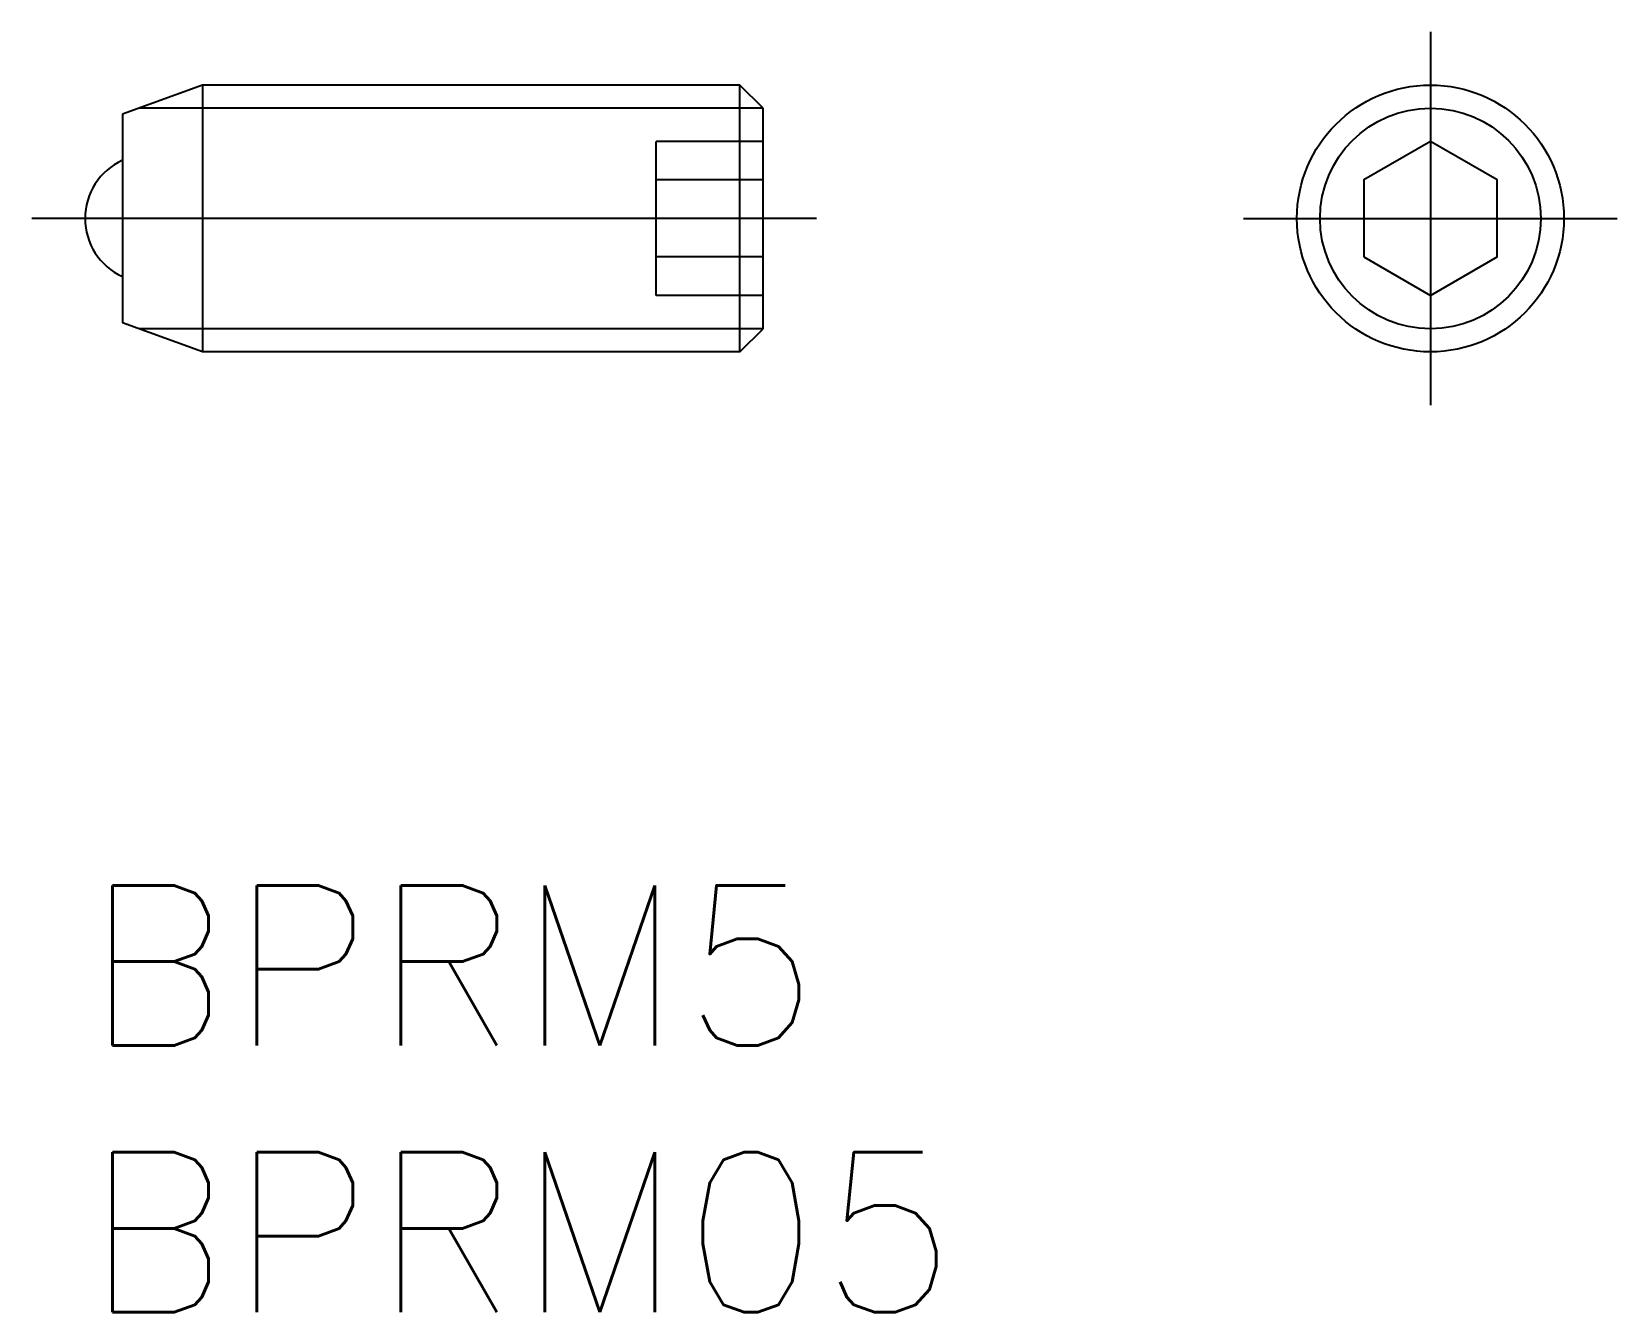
# Model space of a CAD drawing. Extents: x -1 to 28.7, y -8 to 16.
import ezdxf

# ---------------------------------------------------------------- set-up
doc = ezdxf.new("R2010")
doc.units = 0
doc.header["$LTSCALE"] = 0.5
doc.linetypes.add('CENTER', pattern=[50.8, 31.75, -6.35, 6.35, -6.35])
doc.linetypes.add('DASHED', pattern=[19.05, 12.7, -6.35])
for name, color, linetype in [('MSM_CENTER', 1, 'CENTER'), ('MSM_CONTINUOUS', 7, 'CONTINUOUS'), ('MSM_DASHED', 4, 'DASHED'), ('MSM_NARROW', 5, 'CONTINUOUS'), ('MSM_PART_NUMBER', 7, 'CONTINUOUS')]:
    doc.layers.add(name, color=color, linetype=linetype)
doc.styles.get("Standard").update_dxf_attribs({"font": 'txt.shx', "height": 3, "bigfont": 'bigfont.shx'})

# ---------------------------------------------------------------- blocks, each defined once
blk = doc.blocks.new('*U3')
at = {"layer": 'MSM_PART_NUMBER'}
blk.add_text('BPRM5', height=3, dxfattribs=at).set_placement((0, -3))
blk = doc.blocks.new('*U4')
at = {"layer": 'MSM_PART_NUMBER'}
blk.add_text('BPRM05', height=3, dxfattribs=at).set_placement((0, -8))

msp = doc.modelspace()

# ---------------------------------------------------------------- linework, layer by layer
at = {"layer": 'MSM_CENTER'}
for p, q in [((25.2, 16), (25.2, 9)), ((13.7, 12.5), (-1, 12.5)), ((21.7, 12.5), (28.7, 12.5))]:
    msp.add_line(p, q, dxfattribs=at)
at = {"layer": 'MSM_CONTINUOUS'}
for p, q in [((2.2, 15), (0.7, 14.454)), ((12.267, 15), (2.2, 15)), ((2.2, 15), (2.2, 10)), ((12.267, 10), (12.267, 15)), ((12.7, 14.567), (12.267, 15)), ((12.7, 10.433), (12.7, 14.567)), ((0.7, 14.454), (0.7, 10.546)), ((2.2, 10), (0.7, 10.546)), ((12.267, 10), (12.7, 10.433)), ((12.267, 10), (2.2, 10))]:
    msp.add_line(p, q, dxfattribs=at)
msp.add_lwpolyline([(23.95, 11.778), (25.2, 11.057), (26.45, 11.778), (26.45, 13.222), (25.2, 13.943), (23.95, 13.222)], close=True, dxfattribs=at)
msp.add_circle((25.2, 12.5), 2.5, dxfattribs=at)
msp.add_arc((1.2, 12.5), 1.2, 114.6243, 245.3757, dxfattribs=at)
at = {"layer": 'MSM_DASHED'}
for p, q in [((12.7, 13.943), (10.7, 13.943)), ((10.7, 11.057), (10.7, 13.943)), ((12.7, 13.222), (10.7, 13.222)), ((12.7, 11.778), (10.7, 11.778)), ((12.7, 11.057), (10.7, 11.057))]:
    msp.add_line(p, q, dxfattribs=at)
at = {"layer": 'MSM_NARROW'}
for p, q in [((12.7, 14.567), (1.01, 14.567)), ((12.7, 10.433), (1.01, 10.433))]:
    msp.add_line(p, q, dxfattribs=at)
msp.add_circle((25.2, 12.5), 2.067, dxfattribs=at)

# ---------------------------------------------------------------- block references
at = {"layer": 'MSM_CONTINUOUS'}
for name in ['*U3', '*U4']:
    msp.add_blockref(name, (0, 0), dxfattribs=at)

doc.saveas('drawing.dxf')
